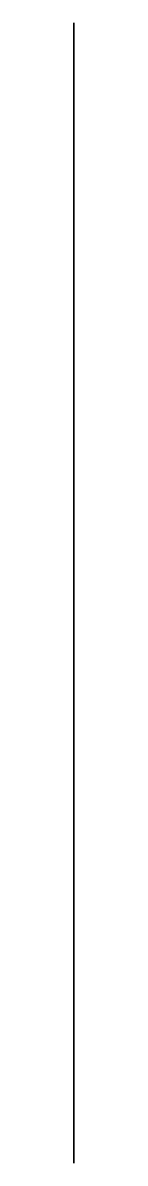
# Model space of a CAD drawing. Header units: millimetres. Extents: x 237.8 to 237.8, y 151.6 to 181.6.
import ezdxf

# ---------------------------------------------------------------- set-up
doc = ezdxf.new("R2010")
doc.units = ezdxf.units.MM

msp = doc.modelspace()

# ---------------------------------------------------------------- linework, layer by layer
at = {"extrusion": (1, 0, 0)}
for p, q in [((237.847, 181.583), (237.847, 181.583, 12)), ((237.847, 181.583, 12), (237.847, 151.583, 12)), ((237.847, 151.583, 53), (237.847, 181.583, 53))]:
    msp.add_line(p, q, dxfattribs=at)
at = {"extrusion": (1, 0, 0), "elevation": 237.847}
msp.add_lwpolyline([(181.583, 53), (181.583, 53)], dxfattribs=at)

doc.saveas('drawing.dxf')
